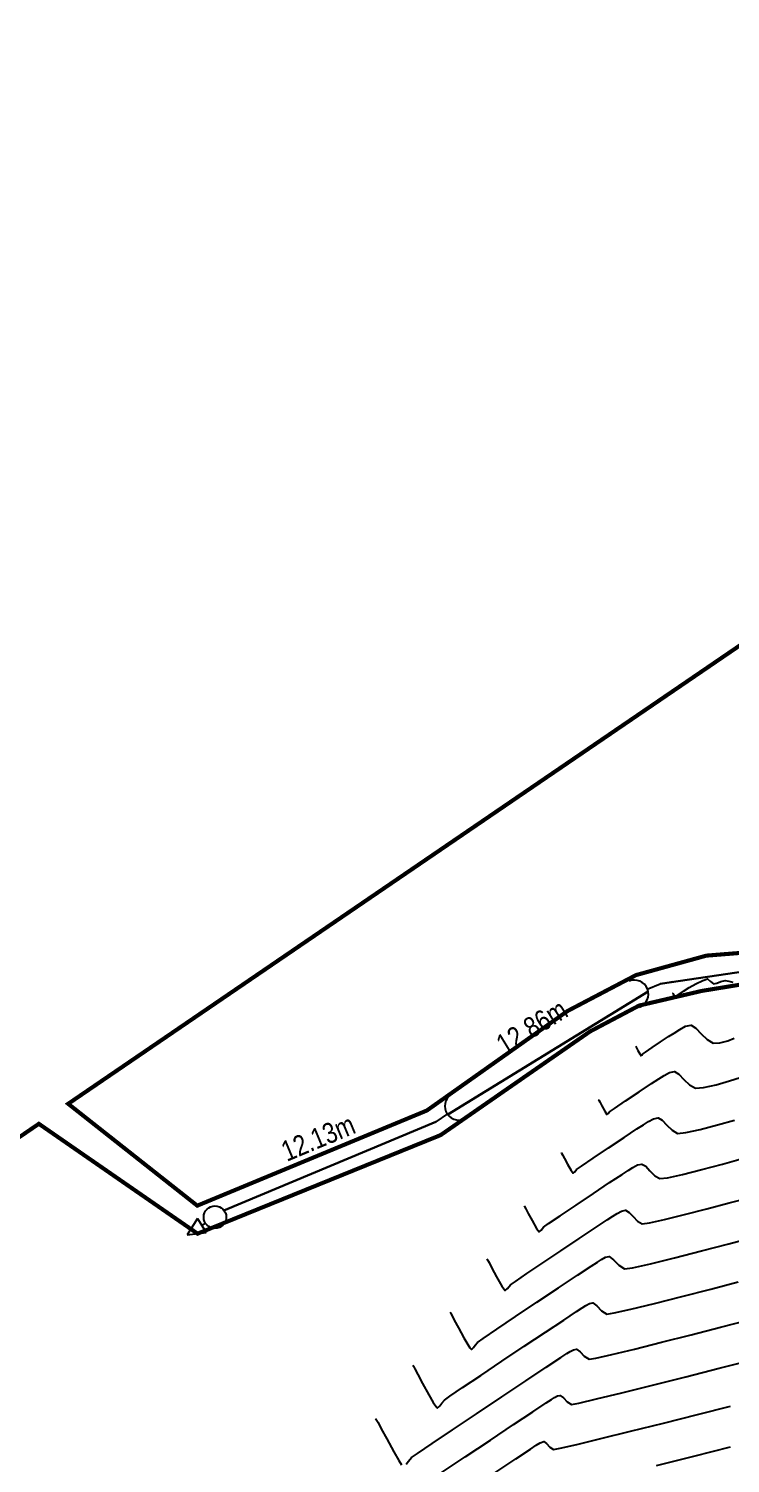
# Model space of a CAD drawing. Extents: x 360931 to 362237, y 7351473 to 7352200.
# Drawn here: x 361495.1 to 361529.3, y 7351881.9 to 7351952 of the extents above; entities that cross this region are included whole.
import ezdxf
from ezdxf.enums import TextEntityAlignment as Align

# ---------------------------------------------------------------- set-up
doc = ezdxf.new("R2010")
doc.units = 0
for name, color, linetype in [('A_Curvas Intermediarias', 37, 'Continuous'), ('A_Curvas Mestras', 32, 'Continuous'), ('PONTOS-Pontos - Água_U', 1, 'Continuous'), ('PS_IND_COMPRIMENTO', 7, 'Continuous')]:
    doc.layers.add(name, color=color, linetype=linetype)
doc.layers.add('TUBO_PE_80_NTS194_PN_12_5', color=5, linetype='Continuous', lineweight=30)
doc.styles.add('ROMANS', font='arial.ttf', dxfattribs={"height": 2})
picture_1 = doc.add_image_def('image1.tif', size_in_pixel=(23490, 20550))

# ---------------------------------------------------------------- blocks, each defined once
blk = doc.blocks.new('*U1194')
for p, q in [((-0.135, 0), (0, 0)), ((0, 0), (0.128, -0.025))]:
    blk.add_line(p, q)
blk.add_arc((-0.272, 0), 0.138, 270.0906, 90.0906)
blk = doc.blocks.new('*U1195')
for p, q in [((-0.135, 0), (0, 0)), ((0, 0), (0.128, -0.025))]:
    blk.add_line(p, q)
blk.add_arc((-0.272, 0), 0.138, 270.0906, 90.0906)
blk = doc.blocks.new('*U1331', base_point=(361640.304, 7351669.135))
for p, q in [((361640.227, 7351669.163), (361640.101, 7351669.022)), ((361640.227, 7351669.163), (361640.288, 7351669.014)), ((361640.101, 7351669.022), (361640.288, 7351669.014))]:
    blk.add_line(p, q)
blk.add_lwpolyline([(361640.258, 7351669.088), (361640.295, 7351669.104)])
blk.add_circle((361640.396, 7351669.147), 0.11)

msp = doc.modelspace()

# ---------------------------------------------------------------- linework, layer by layer
at = {"color": 0, "const_width": 0.2}
for points in [[(361577.709, 7351954.589), (361527.581, 7351920.355), (361496.983, 7351899.459), (361503.288, 7351894.48), (361514.5, 7351899.13), (361521.374, 7351903.995), (361524.717, 7351905.75), (361528.154, 7351906.701), (361533.583, 7351907.137), (361539.314, 7351907.848), (361543.569, 7351909.566), (361549.436, 7351911.584), (361552.3, 7351912.648), (361557.787, 7351913.413), (361561.796, 7351913.632), (361564.797, 7351912.732), (361566.625, 7351912.432), (361573.367, 7351912.05), (361581.523, 7351913.222), (361588.362, 7351916.787), (361595.095, 7351930.373), (361600.39, 7351940.217), (361610.113, 7351948.095), (361621.972, 7351954.78)], [(361535.889, 7351906.276), (361527.926, 7351904.976), (361524.869, 7351904.26), (361522.473, 7351902.994), (361515.174, 7351897.929), (361503.303, 7351893.111), (361495.551, 7351898.481), (361445.857, 7351864.543)]]:
    msp.add_lwpolyline(points, dxfattribs=at)
at = {"layer": 'A_Curvas Intermediarias', "flags": 128}
for points, elevation in [([(361524.69, 7351902.273), (361524.702, 7351902.253), (361524.736, 7351902.192), (361524.803, 7351902.071), (361524.897, 7351901.904), (361524.961, 7351901.8), (361525.001, 7351901.839), (361525.043, 7351901.886), (361525.18, 7351901.981), (361525.506, 7351902.205), (361525.917, 7351902.484), (361526.308, 7351902.745), (361526.574, 7351902.911), (361526.854, 7351903.09), (361527.13, 7351903.249), (361527.405, 7351903.299), (361527.636, 7351903.161), (361527.906, 7351902.883), (361528.195, 7351902.596), (361528.482, 7351902.43), (361528.82, 7351902.44), (361529.2, 7351902.543), (361529.513, 7351902.661)], 89), ([(361522.877, 7351899.675), (361522.895, 7351899.643), (361522.948, 7351899.548), (361523.053, 7351899.358), (361523.198, 7351899.098), (361523.301, 7351898.933), (361523.363, 7351898.991), (361523.43, 7351899.068), (361523.665, 7351899.23), (361524.21, 7351899.601), (361524.877, 7351900.051), (361525.478, 7351900.452), (361525.827, 7351900.674), (361526.089, 7351900.841), (361526.348, 7351900.99), (361526.606, 7351901.037), (361526.816, 7351900.909), (361527.056, 7351900.651), (361527.325, 7351900.383), (361527.617, 7351900.222), (361528.02, 7351900.249), (361528.632, 7351900.392), (361529.286, 7351900.582), (361529.813, 7351900.749)], 88), ([(361521.064, 7351897.077), (361521.082, 7351897.045), (361521.13, 7351896.957), (361521.227, 7351896.78), (361521.376, 7351896.507), (361521.549, 7351896.202), (361521.642, 7351896.067), (361521.725, 7351896.141), (361521.817, 7351896.251), (361522.06, 7351896.418), (361522.631, 7351896.806), (361523.375, 7351897.308), (361524.135, 7351897.817), (361524.755, 7351898.229), (361525.079, 7351898.436), (361525.325, 7351898.593), (361525.567, 7351898.732), (361525.807, 7351898.776), (361526.003, 7351898.656), (361526.228, 7351898.415), (361526.479, 7351898.164), (361526.752, 7351898.014), (361527.148, 7351898.051), (361527.852, 7351898.209), (361528.698, 7351898.431), (361529.521, 7351898.663)], 87), ([(361519.252, 7351894.478), (361519.274, 7351894.438), (361519.334, 7351894.327), (361519.454, 7351894.104), (361519.641, 7351893.758), (361519.859, 7351893.372), (361519.982, 7351893.201), (361520.086, 7351893.288), (361520.204, 7351893.433), (361520.447, 7351893.602), (361521.019, 7351893.99), (361521.791, 7351894.51), (361522.637, 7351895.078), (361523.427, 7351895.606), (361524.035, 7351896.008), (361524.332, 7351896.198), (361524.56, 7351896.344), (361524.785, 7351896.473), (361525.008, 7351896.514), (361525.19, 7351896.403), (361525.4, 7351896.179), (361525.633, 7351895.946), (361525.886, 7351895.806), (361526.263, 7351895.848), (361526.995, 7351896.01), (361527.936, 7351896.247), (361528.937, 7351896.513), (361529.853, 7351896.763)], 86), ([(361515.626, 7351889.281), (361515.651, 7351889.237), (361515.715, 7351889.12), (361515.841, 7351888.886), (361516.043, 7351888.508), (361516.309, 7351888.019), (361516.497, 7351887.694), (361516.602, 7351887.532), (361516.648, 7351887.477), (361516.663, 7351887.469), (361516.682, 7351887.47), (361516.721, 7351887.488), (361516.78, 7351887.55), (361516.863, 7351887.664), (361516.978, 7351887.798), (361517.257, 7351887.992), (361517.918, 7351888.44), (361518.834, 7351889.057), (361519.88, 7351889.758), (361520.93, 7351890.46), (361521.856, 7351891.078), (361522.534, 7351891.527), (361522.837, 7351891.723), (361523.03, 7351891.847), (361523.221, 7351891.956), (361523.411, 7351891.991), (361523.622, 7351891.84), (361523.873, 7351891.57), (361524.156, 7351891.39), (361524.553, 7351891.449), (361525.418, 7351891.645), (361526.593, 7351891.935), (361527.921, 7351892.274), (361529.247, 7351892.619), (361530.412, 7351892.924)], 84), ([(361513.813, 7351886.683), (361513.842, 7351886.632), (361513.915, 7351886.498), (361514.06, 7351886.229), (361514.292, 7351885.795), (361514.598, 7351885.234), (361514.812, 7351884.862), (361514.933, 7351884.675), (361514.987, 7351884.612), (361515.003, 7351884.602), (361515.025, 7351884.603), (361515.07, 7351884.625), (361515.137, 7351884.696), (361515.233, 7351884.827), (361515.365, 7351884.981), (361515.627, 7351885.163), (361516.25, 7351885.586), (361517.131, 7351886.179), (361518.169, 7351886.875), (361519.258, 7351887.605), (361520.298, 7351888.299), (361521.185, 7351888.89), (361521.816, 7351889.308), (361522.089, 7351889.485), (361522.266, 7351889.598), (361522.439, 7351889.698), (361522.612, 7351889.729), (361522.805, 7351889.591), (361523.033, 7351889.346), (361523.291, 7351889.182), (361523.653, 7351889.239), (361524.472, 7351889.425), (361525.618, 7351889.705), (361526.96, 7351890.042), (361528.366, 7351890.402), (361529.708, 7351890.749)], 83), ([(361513.495, 7351881.841), (361513.603, 7351881.99), (361513.752, 7351882.163), (361514.049, 7351882.37), (361514.756, 7351882.849), (361515.755, 7351883.521), (361516.93, 7351884.309), (361518.163, 7351885.134), (361519.338, 7351885.919), (361520.337, 7351886.585), (361521.044, 7351887.054), (361521.342, 7351887.248), (361521.501, 7351887.349), (361521.658, 7351887.439), (361521.813, 7351887.468), (361521.987, 7351887.343), (361522.193, 7351887.122), (361522.426, 7351886.974), (361522.757, 7351887.029), (361523.531, 7351887.205), (361524.637, 7351887.474), (361525.965, 7351887.805), (361527.405, 7351888.169), (361528.847, 7351888.537), (361530.18, 7351888.879)], 82), ([(361515.151, 7351881.381), (361516.379, 7351882.204), (361517.607, 7351883.024), (361518.738, 7351883.779), (361519.677, 7351884.404), (361520.327, 7351884.836), (361520.594, 7351885.01), (361520.736, 7351885.1), (361520.876, 7351885.181), (361521.015, 7351885.206), (361521.169, 7351885.095), (361521.353, 7351884.898), (361521.56, 7351884.766), (361521.919, 7351884.831), (361522.783, 7351885.031), (361524.025, 7351885.334), (361525.521, 7351885.707), (361527.147, 7351886.117), (361528.776, 7351886.53), (361530.283, 7351886.914)], 81), ([(361512.001, 7351884.084), (361512.033, 7351884.027), (361512.116, 7351883.875), (361512.278, 7351883.572), (361512.541, 7351883.082), (361512.886, 7351882.449), (361513.128, 7351882.029), (361513.265, 7351881.818)], 82), ([(361525.713, 7351881.782), (361527.549, 7351882.243), (361529.333, 7351882.693)], 79)]:
    msp.add_lwpolyline(points, dxfattribs=dict(at, elevation=elevation))
at = {"layer": 'A_Curvas Mestras', "flags": 128}
for points, elevation in [([(361526.503, 7351904.872), (361526.509, 7351904.86), (361526.534, 7351904.816), (361526.582, 7351904.731), (361526.62, 7351904.666), (361526.656, 7351904.703), (361526.775, 7351904.789), (361527.04, 7351904.972), (361527.322, 7351905.149), (361527.634, 7351905.321), (361527.978, 7351905.491), (361528.203, 7351905.561), (361528.354, 7351905.442), (361528.507, 7351905.316), (361528.661, 7351905.348), (361528.858, 7351905.432), (361529.065, 7351905.482), (361529.26, 7351905.461), (361529.45, 7351905.405)], 90), ([(361517.439, 7351891.88), (361517.466, 7351891.831), (361517.539, 7351891.697), (361517.683, 7351891.427), (361517.909, 7351891.008), (361518.172, 7351890.542), (361518.322, 7351890.335), (361518.448, 7351890.438), (361518.591, 7351890.616), (361518.827, 7351890.78), (361519.386, 7351891.159), (361520.161, 7351891.681), (361521.047, 7351892.276), (361521.938, 7351892.873), (361522.729, 7351893.4), (361523.313, 7351893.786), (361523.584, 7351893.961), (361523.795, 7351894.095), (361524.003, 7351894.215), (361524.21, 7351894.253), (361524.378, 7351894.15), (361524.571, 7351893.943), (361524.787, 7351893.727), (361525.021, 7351893.598), (361525.373, 7351893.642), (361526.102, 7351893.803), (361527.08, 7351894.043), (361528.18, 7351894.326), (361529.273, 7351894.615), (361530.231, 7351894.871)], 85), ([(361517.815, 7351881.423), (361518.848, 7351882.111), (361519.56, 7351882.585), (361519.847, 7351882.772), (361520.033, 7351882.891), (361520.216, 7351882.945), (361520.352, 7351882.847), (361520.513, 7351882.674), (361520.695, 7351882.558), (361521.021, 7351882.619), (361521.826, 7351882.807), (361523.003, 7351883.094), (361524.449, 7351883.452), (361526.056, 7351883.855), (361527.722, 7351884.275), (361529.339, 7351884.684)], 80)]:
    msp.add_lwpolyline(points, dxfattribs=dict(at, elevation=elevation))
at = {"layer": 'TUBO_PE_80_NTS194_PN_12_5', "linetype": 'Continuous'}
for points in [[(361539.776, 7351907.369), (361525.898, 7351905.318)], [(361525.305, 7351904.953), (361515.522, 7351898.936)], [(361514.946, 7351898.581), (361504.593, 7351894.251)]]:
    msp.add_lwpolyline(points, dxfattribs=at)

# ---------------------------------------------------------------- block references
at = {"layer": 'PONTOS-Pontos - Água_U'}
for name, p, xscale, yscale, zscale, rotation in [('*U1194', (361525.898, 7351905.318), 5, 5, 5, 21.63774510198818), ('*U1195', (361514.946, 7351898.581), 5, 5, 5, 214.2443215541546), ('*U1331', (361503.709, 7351893.785), 4.999999999999999, 4.999999999999999, 4.999999999999999, 9.457570739763222)]:
    msp.add_blockref(name, p, dxfattribs=dict(at, xscale=xscale, yscale=yscale, zscale=zscale, rotation=rotation))

# ---------------------------------------------------------------- texts
at = {"layer": 'PS_IND_COMPRIMENTO', "style": 'ROMANS', "width": 0.8}
for s, rotation, p in [('12.86m', 31.59382, (361519.628, 7351903.222)), ('12.13m', 22.69675, (361509.19, 7351897.8))]:
    msp.add_text(s, height=1, rotation=rotation, dxfattribs=at).set_placement(p, align=Align.MIDDLE_CENTER)

# ---------------------------------------------------------------- pictures from other files: only their frames are drawn
at = {"lineweight": 30}
image = msp.add_image(picture_1, insert=(361177.259, 7351517.423, -3.228), size_in_units=(579.285, 506.782), dxfattribs=dict(at, fade=58))
image.dxf.flags = 15

doc.saveas('drawing.dxf')
